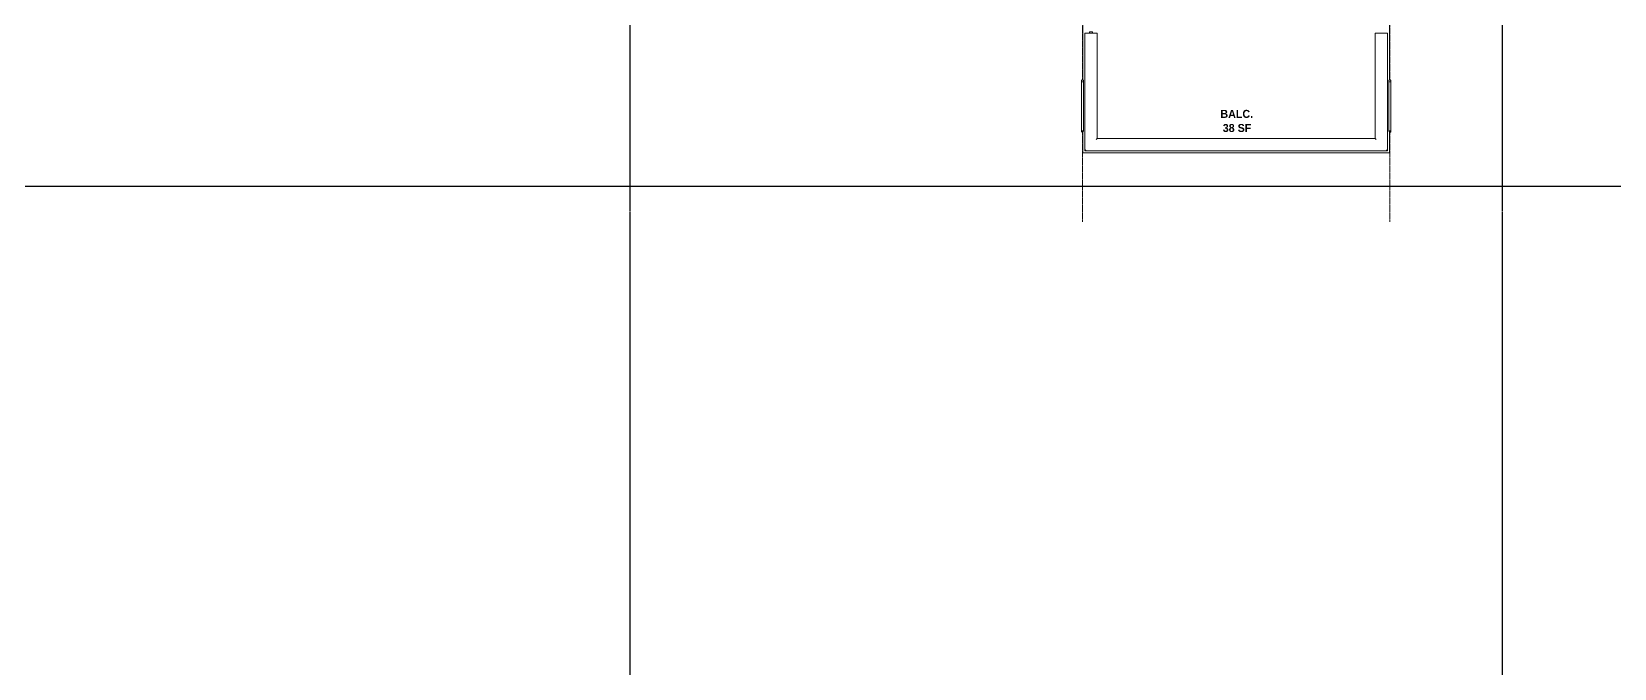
# Model space of a CAD drawing. Header units: inches. Extents: x -4058 to -1781, y 9814 to 12264.
# Drawn here: x -2725 to -2131, y 11007 to 11245 of the extents above; entities that cross this region are included whole.
import ezdxf

# ---------------------------------------------------------------- set-up
doc = ezdxf.new("R2010")
doc.units = ezdxf.units.IN
doc.header["$MEASUREMENT"] = 0
doc.linetypes.add('Center 1_4_', pattern=[0.53125, 0.25, -0.09375, 0.09375, -0.09375])
doc.linetypes.add('Grid Line 1_2_', pattern=[0.875, 0.5, -0.125, 0.125, -0.125])
for name, color, linetype, lineweight in [('0-1', 7, 'Continuous', 5), ('0-2', 7, 'Continuous', 9), ('A-AREA-IDEN', 2, 'Continuous', 9), ('A-DETL-CNTR-1', 7, 'Center 1_4_', 9), ('A-FLOR-1', 7, 'Continuous', 9), ('A-FLOR-HRAL-1', 7, 'Continuous', 9), ('S-BEAM-1', 7, 'Continuous', 9), ('S-GRID-1', 1, 'Grid Line 1_2_', 30)]:
    doc.layers.add(name, color=color, linetype=linetype, lineweight=lineweight)
doc.styles.add('Century Gothic_B', font='GOTHICB.TTF', dxfattribs={"height": 3})

# ---------------------------------------------------------------- blocks, each defined once
blk = doc.blocks.new('Railing - Baluster_01-2700443-UNITS PLANS - 3RD FLOOR')
at = {"layer": 'A-FLOR-HRAL-1'}
for p, q in [((-0.59, 1.18), (0.59, 1.18)), ((-0.59, 0.59), (-0.59, 1.18)), ((0.59, 1.18), (0.59, 0.59))]:
    blk.add_line(p, q, dxfattribs=at)
blk = doc.blocks.new('Railing - Railing-3415229-UNITS PLANS - 3RD FLOOR')
at = {"layer": 'A-FLOR-HRAL-1'}
for p, q in [((-2329.9, 11244.64), (-2329.9, 11200.53)), ((-2329.9, 11244.64), (-2329.43, 11244.64)), ((-2329.43, 11244.64), (-2325.65, 11244.64)), ((-2325.65, 11244.64), (-2325.17, 11244.64)), ((-2325.17, 11205.25), (-2325.17, 11244.64)), ((-2221.07, 11244.64), (-2221.07, 11205.25)), ((-2221.07, 11244.64), (-2220.6, 11244.64)), ((-2220.6, 11244.64), (-2216.82, 11244.64)), ((-2216.82, 11244.64), (-2216.35, 11244.64)), ((-2216.35, 11200.53), (-2216.35, 11244.64)), ((-2329.9, 11200.53), (-2216.35, 11200.53)), ((-2221.07, 11205.25), (-2325.17, 11205.25))]:
    blk.add_line(p, q, dxfattribs=at)
for points, knots in [([(-2329.9, 11200.53), (-2329.9, 11200.53), (-2329.89, 11200.54), (-2329.86, 11200.56), (-2329.84, 11200.59), (-2329.81, 11200.62), (-2329.78, 11200.64), (-2329.75, 11200.67), (-2329.71, 11200.71), (-2329.67, 11200.75), (-2329.64, 11200.79), (-2329.6, 11200.83), (-2329.53, 11200.9), (-2329.47, 11200.96), (-2329.43, 11201)], [0, 0, 0, 0, 0.166667, 0.25, 0.333333, 0.416667, 0.458333, 0.5, 0.583333, 0.666667, 0.708333, 0.75, 0.833333, 1, 1, 1, 1]), ([(-2325.65, 11204.78), (-2325.61, 11204.82), (-2325.54, 11204.88), (-2325.47, 11204.96), (-2325.42, 11205.01), (-2325.38, 11205.04), (-2325.35, 11205.08), (-2325.32, 11205.11), (-2325.29, 11205.13), (-2325.26, 11205.16), (-2325.24, 11205.19), (-2325.21, 11205.22), (-2325.18, 11205.24), (-2325.17, 11205.25), (-2325.17, 11205.25)], [0, 0, 0, 0, 0.166667, 0.25, 0.333333, 0.375, 0.416667, 0.5, 0.541667, 0.583333, 0.666667, 0.75, 0.833333, 1, 1, 1, 1]), ([(-2220.6, 11204.78), (-2220.64, 11204.82), (-2220.7, 11204.88), (-2220.78, 11204.96), (-2220.83, 11205.01), (-2220.86, 11205.04), (-2220.9, 11205.08), (-2220.93, 11205.11), (-2220.96, 11205.13), (-2220.98, 11205.16), (-2221.01, 11205.19), (-2221.04, 11205.22), (-2221.07, 11205.24), (-2221.07, 11205.25), (-2221.07, 11205.25)], [0, 0, 0, 0, 0.166667, 0.25, 0.333333, 0.375, 0.416667, 0.5, 0.541667, 0.583333, 0.666667, 0.75, 0.833333, 1, 1, 1, 1]), ([(-2216.35, 11200.53), (-2216.35, 11200.53), (-2216.36, 11200.54), (-2216.38, 11200.56), (-2216.41, 11200.59), (-2216.44, 11200.62), (-2216.47, 11200.64), (-2216.49, 11200.67), (-2216.53, 11200.71), (-2216.58, 11200.75), (-2216.61, 11200.79), (-2216.65, 11200.83), (-2216.72, 11200.9), (-2216.78, 11200.96), (-2216.82, 11201)], [0, 0, 0, 0, 0.166667, 0.25, 0.333333, 0.416667, 0.458333, 0.5, 0.583333, 0.666667, 0.708333, 0.75, 0.833333, 1, 1, 1, 1])]:
    blk.add_open_spline(points, degree=3, knots=knots, dxfattribs=at)
blk.add_blockref('Railing - Baluster_01-2700443-UNITS PLANS - 3RD FLOOR', (-2327.54, 11244.05))
blk = doc.blocks.new('Walls 69 - Walls 1-3381787-UNITS PLANS - 3RD FLOOR')
at = {"layer": 'S-BEAM-1'}
for p, q in [((-2331.09, 11226.79), (-2331.09, 11207.85)), ((-2330.34, 11207.85), (-2330.34, 11226.79))]:
    blk.add_line(p, q, dxfattribs=at)
at = {"layer": 'S-BEAM-1', "flags": 128}
for points in [[(-2330.34, 11226.79), (-2330.36, 11226.88), (-2330.39, 11226.97), (-2330.44, 11227.05), (-2330.51, 11227.12), (-2330.59, 11227.16), (-2330.67, 11227.19), (-2330.76, 11227.19), (-2330.85, 11227.16), (-2330.93, 11227.12), (-2331, 11227.05), (-2331.05, 11226.97), (-2331.08, 11226.88), (-2331.09, 11226.79)], [(-2331.09, 11226.79), (-2331.08, 11226.69), (-2331.05, 11226.6), (-2331, 11226.52), (-2330.93, 11226.46), (-2330.85, 11226.41), (-2330.76, 11226.39), (-2330.67, 11226.39), (-2330.59, 11226.41), (-2330.51, 11226.46), (-2330.44, 11226.52), (-2330.39, 11226.6), (-2330.36, 11226.69), (-2330.34, 11226.79)]]:
    blk.add_lwpolyline(points, dxfattribs=at)
at = {"layer": 'S-BEAM-1'}
blk.add_ellipse((-2330.72, 11207.85), major_axis=(0.375, 0), ratio=0.93544, start_param=3.141593, end_param=5.223489, dxfattribs=at)
blk = doc.blocks.new('Walls 70 - Walls 1-3381796-UNITS PLANS - 3RD FLOOR')
at = {"layer": 'S-BEAM-1'}
for p, q in [((-2215.89, 11226.79), (-2215.89, 11207.85)), ((-2215.14, 11207.85), (-2215.14, 11226.79))]:
    blk.add_line(p, q, dxfattribs=at)
at = {"layer": 'S-BEAM-1', "flags": 128}
for points in [[(-2215.14, 11226.79), (-2215.16, 11226.88), (-2215.19, 11226.97), (-2215.24, 11227.05), (-2215.31, 11227.12), (-2215.39, 11227.16), (-2215.47, 11227.19), (-2215.56, 11227.19), (-2215.65, 11227.16), (-2215.73, 11227.12), (-2215.8, 11227.05), (-2215.85, 11226.97), (-2215.88, 11226.88), (-2215.89, 11226.79)], [(-2215.89, 11226.79), (-2215.88, 11226.69), (-2215.85, 11226.6), (-2215.8, 11226.52), (-2215.73, 11226.46), (-2215.65, 11226.41), (-2215.56, 11226.39), (-2215.47, 11226.39), (-2215.39, 11226.41), (-2215.31, 11226.46), (-2215.24, 11226.52), (-2215.19, 11226.6), (-2215.16, 11226.69), (-2215.14, 11226.79)]]:
    blk.add_lwpolyline(points, dxfattribs=at)
at = {"layer": 'S-BEAM-1'}
blk.add_ellipse((-2215.52, 11207.85), major_axis=(0.375, 0), ratio=0.93544, start_param=4.18879, end_param=6.283185, dxfattribs=at)
blk = doc.blocks.new('CTR - 1st Phase - Shell_rvt-1-UNITS PLANS - 3RD FLOOR')
at = {"layer": 'A-DETL-CNTR-1'}
for p, q in [((-2330.72, 11247.83), (-2330.72, 11227.19)), ((-2215.52, 11247.89), (-2215.52, 11227.19)), ((-2330.72, 11208.25), (-2330.72, 11174)), ((-2215.52, 11208.25), (-2215.52, 11174))]:
    blk.add_line(p, q, dxfattribs=at)
at = {"layer": 'A-FLOR-1'}
for p, q in [((-2330.54, 11247.89), (-2330.54, 11227.13)), ((-2215.71, 11227.13), (-2215.71, 11247.83)), ((-2330.54, 11207.92), (-2330.54, 11199.89)), ((-2215.71, 11199.89), (-2215.71, 11207.93)), ((-2330.54, 11199.89), (-2215.71, 11199.89))]:
    blk.add_line(p, q, dxfattribs=at)
at = {"layer": '0-2'}
for name in ['Railing - Railing-3415229-UNITS PLANS - 3RD FLOOR', 'Walls 69 - Walls 1-3381787-UNITS PLANS - 3RD FLOOR', 'Walls 70 - Walls 1-3381796-UNITS PLANS - 3RD FLOOR']:
    blk.add_blockref(name, (0, 0), dxfattribs=at)
blk = doc.blocks.new('CTR - 1st Phase - Structure_rvt-1-UNITS PLANS - 3RD FLOOR')
at = {"layer": 'S-GRID-1'}
for p, q in [((-2500.32, 9814.03), (-2500.32, 12247.5)), ((-2173.32, 9814.03), (-2173.32, 12247.5)), ((-1781.27, 11187.19), (-4041.78, 11187.19))]:
    blk.add_line(p, q, dxfattribs=at)

msp = doc.modelspace()

# ---------------------------------------------------------------- block references
at = {"layer": '0-1'}
for name in ['CTR - 1st Phase - Structure_rvt-1-UNITS PLANS - 3RD FLOOR', 'CTR - 1st Phase - Shell_rvt-1-UNITS PLANS - 3RD FLOOR']:
    msp.add_blockref(name, (0, 0), dxfattribs=at)

# ---------------------------------------------------------------- texts
at = {"layer": 'A-AREA-IDEN', "char_height": 3, "attachment_point": 1, "style": 'Century Gothic_B'}
for s, insert, width in [('BALC.', (-2279.03, 11215.93), 14.544), ('38 SF', (-2278.15, 11210.64), 12.423)]:
    msp.add_mtext(s, dxfattribs=dict(at, insert=insert, width=width))

doc.saveas('drawing.dxf')
